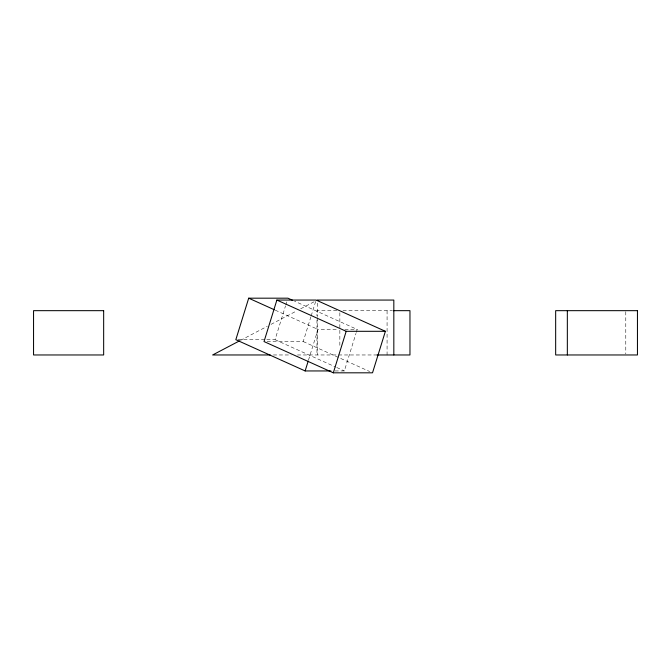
<?xml version="1.0" encoding="UTF-8"?>
<svg xmlns="http://www.w3.org/2000/svg" width="671" height="671" viewBox="0 0 671 671"><rect width="100%" height="100%" fill="white"/><g stroke="black" fill="none" stroke-linecap="round" stroke-linejoin="round"><path stroke-width="0.5" stroke-dasharray="3.35 2.52" d="M266.79 339.694L275.043 339.694L285.452 306.093M285.762 305.104L286.987 301.153M267.117 341.556L303.225 341.556L310.883 316.855M311.185 315.865L315.781 301.044M308.501 360.075L317.995 329.444L337.605 329.444M335.055 370.946L344.34 370.946L355.982 333.395M356.284 332.405L357.207 329.444L294.552 301.187M240.444 340.39L267.31 326.307M271.017 324.361L296.959 310.757M300.667 308.811L317.349 300.063M336.842 310.665L316.964 310.665L316.964 315.815M342.99 310.665L392.174 310.665M344.827 329.444L357.207 329.444M237.895 339.694L265.758 339.694M273.374 354.967L291.172 354.967M297.454 354.967L377.06 354.967M275.278 310.178L317.995 329.444M303.225 341.556L369.679 371.524M275.043 339.694L335.802 367.087M336.75 367.515L344.34 370.946M625.783 311.696L625.783 353.944M387.075 310.665L387.075 354.967M339.853 312.72L339.853 329.209M339.853 330.241L339.853 346.731M317.349 303.175L317.349 316.637M317.349 317.677L317.349 354.967M316.964 319.933L316.964 354.967"/><path stroke-width="1.01" d="M292.657 300.331L287.909 298.184L248.698 298.184L235.831 339.694L305.137 370.946L330.929 370.946M276.88 300.054L264.022 341.556L333.319 372.816L372.522 372.816L385.389 331.306L316.091 300.054L276.88 300.054L346.186 331.306L385.389 331.306M305.137 370.946L308.199 361.065M333.319 372.816L346.186 331.306M239.513 340.876L212.64 354.967L270.228 354.967M317.349 300.063L393.827 300.063L393.827 354.967M393.223 310.665L409.964 310.665L409.964 354.967L377.06 354.967M248.698 298.184L274.33 309.75M567.339 310.665L567.339 354.967M103.661 310.665L33.55 310.665L33.55 354.967L103.661 354.967L103.661 310.665M637.45 310.665L555.663 310.665L555.663 354.967L637.45 354.967L637.45 310.665"/></g></svg>
